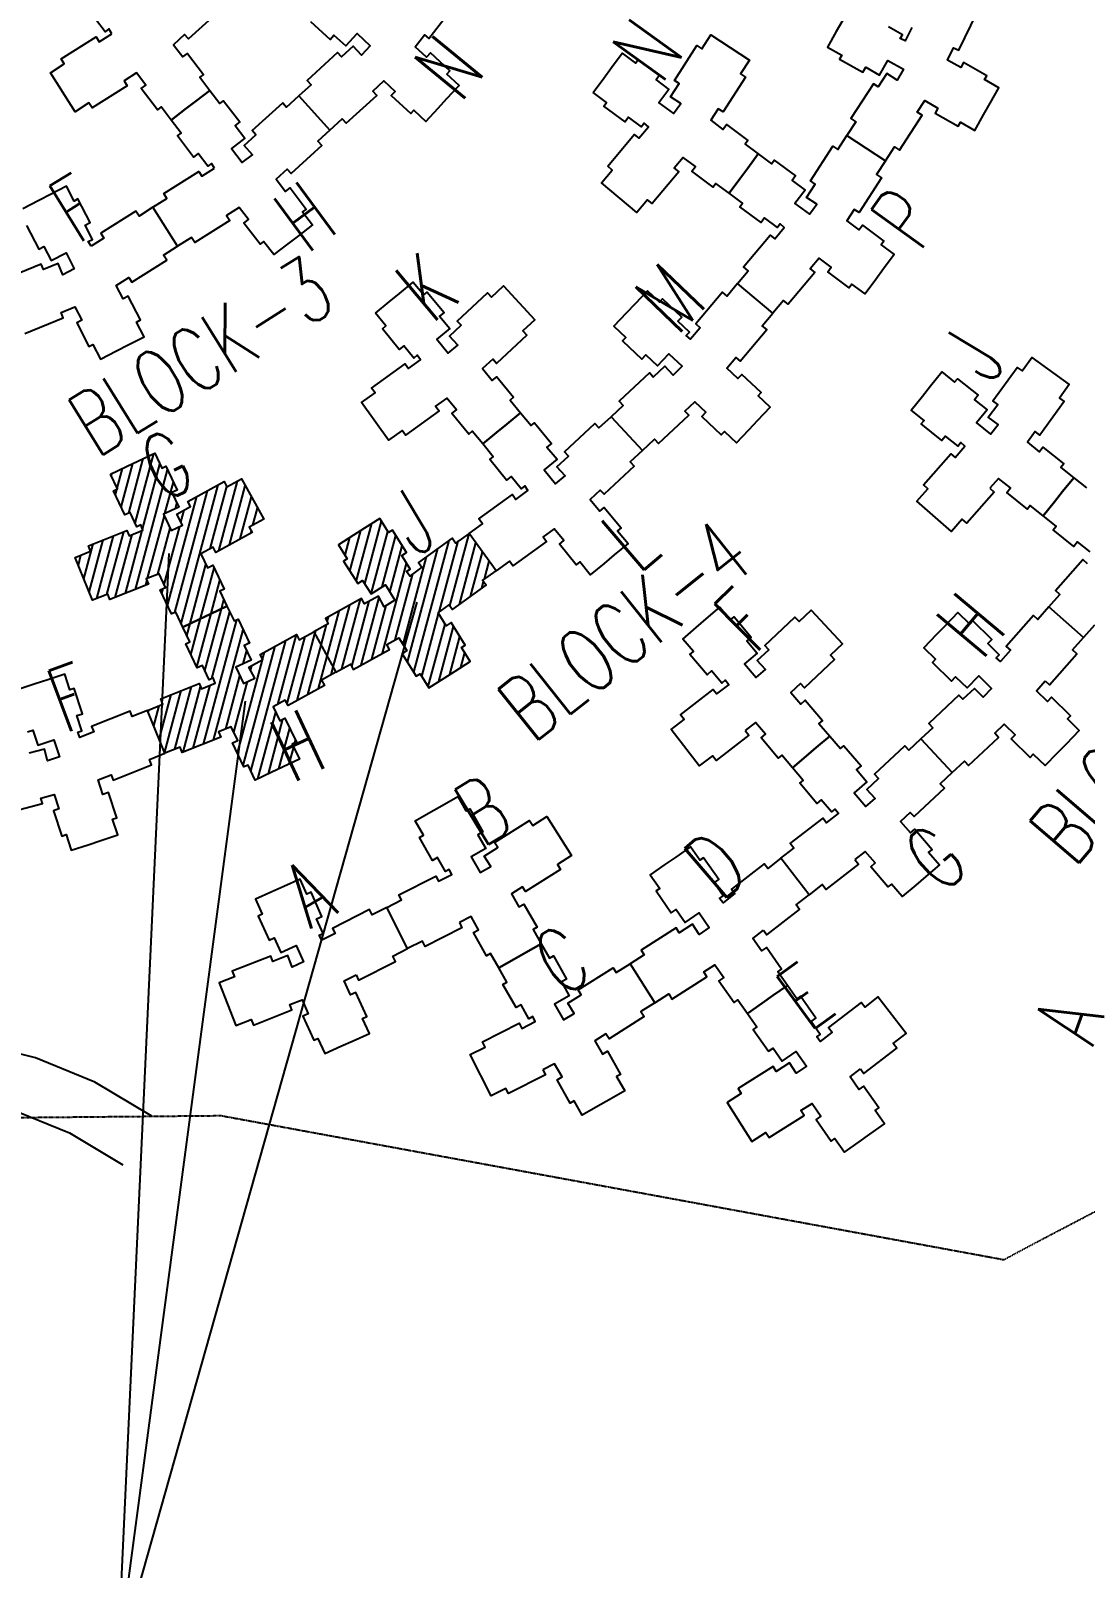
# Model space of a CAD drawing. Extents: x 473024 to 774629, y -1213442 to -1126596.
# Drawn here: x 598709 to 600830, y -1143119 to -1140028 of the extents above; entities that cross this region are included whole.
import ezdxf

# ---------------------------------------------------------------- set-up
doc = ezdxf.new("R2010")
doc.units = 0
doc.header["$LTSCALE"] = 100
doc.header["$MEASUREMENT"] = 0
doc.linetypes.add('TIT-REAL-ARCH-XFR-A1-TIT_PLAN$0$TIT-REAL-ARCH-INT-A1-INSERT R1$0$DASHDOT', pattern=[1, 0.5, -0.25, 0, -0.25])
doc.layers.get('0').update_dxf_attribs({"linetype": 'CONTINUOUS'})
for name, color, linetype in [('C-STRU-COL-HAT', 253, 'CONTINUOUS'), ('S-RCWALL HATCH', 9, 'CONTINUOUS'), ('TIT-REAL-ARCH-XFR-A1-TIT_PLAN$0$TIT-REAL-ARCH-INT-A1-INSERT R1$0$a-key plan', 8, 'CONTINUOUS')]:
    doc.layers.add(name, color=color, linetype=linetype)
doc.styles.add('TIT-REAL-ARCH-XFR-A1-TIT_PLAN$0$TIT-REAL-ARCH-INT-A1-INSERT R1$0$TIT-REAL-ARCH-INT-A1-INSERT$0$ROMANS', font='romans.shx', dxfattribs={"width": 0.7})
pattern_1 = [(75, (59109.906, -1040417.954), (-17.09165874, 4.57969616), [])]

msp = doc.modelspace()

# ---------------------------------------------------------------- hatches: boundary and pattern name
at = {"layer": 'S-RCWALL HATCH'}
h = msp.add_hatch(dxfattribs=at)
h.set_pattern_fill('ANSI31', color=3, scale=141.556697, angle=30, style=0)
h.set_pattern_definition(pattern_1)
h.paths.add_polyline_path([(598869.5, -1140919.4), (598902, -1140904), (598926, -1140892.7), (598958.5, -1140877.3), (598972.7, -1140907.3), (598980.9, -1140903.5), (599003.7, -1140951.8), (598993.2, -1140956.8), (599006.9, -1140985.8), (598976.3, -1141000.2), (598991.7, -1141032.8), (599014.6, -1141022), (599002.7, -1141000.4), (599030.8, -1140985), (599025.2, -1140974.8), (599098.1, -1140934.6), (599103.9, -1140945.1), (599133, -1140929), (599177.7, -1141010.3), (599148.6, -1141026.3), (599154.3, -1141036.7), (599081.4, -1141076.9), (599075.8, -1141066.7), (599051.5, -1141080.1), (599064.6, -1141107.7), (599075.1, -1141102.7), (599098, -1141151), (599089.7, -1141154.9), (599103.9, -1141184.9), (599071.4, -1141200.3), (599047.5, -1141211.6), (599015, -1141227), (599000.8, -1141197), (598992.6, -1141200.8), (598969.7, -1141152.5), (598980.2, -1141147.5), (598967.2, -1141119.9), (598941.5, -1141130.2), (598945.8, -1141141), (598868.5, -1141171.9), (598864, -1141160.8), (598833.2, -1141173.2), (598798.8, -1141087.1), (598829.6, -1141074.7), (598825.2, -1141063.7), (598902.5, -1141032.8), (598906.8, -1141043.6), (598934.8, -1141032.4), (598930.7, -1141021.8), (598922.6, -1141025.6), (598908.9, -1140996.6), (598898.4, -1141001.6), (598875.5, -1140953.3), (598883.7, -1140949.4)])
h = msp.add_hatch(dxfattribs=at)
h.set_pattern_fill('ANSI31', color=3, scale=141.556697, angle=30, style=0)
h.set_pattern_definition(pattern_1)
h.paths.add_polyline_path([(599411.2, -1141008.9), (599380.8, -1141028.1), (599358.4, -1141042.3), (599328, -1141061.5), (599345.8, -1141089.6), (599338.1, -1141094.5), (599366.8, -1141139.6), (599376.6, -1141133.4), (599393.8, -1141160.5), (599422.4, -1141142.4), (599441.7, -1141172.8), (599420.3, -1141186.3), (599408.4, -1141164.8), (599380.3, -1141180.2), (599374.7, -1141170), (599301.8, -1141210.2), (599307.5, -1141220.6), (599278.4, -1141236.6), (599323.1, -1141317.9), (599352.2, -1141301.9), (599358, -1141312.3), (599430.9, -1141272.1), (599425.3, -1141261.9), (599449.6, -1141248.6), (599465.9, -1141274.4), (599456.1, -1141280.6), (599484.7, -1141325.8), (599492.4, -1141320.9), (599510.1, -1141349), (599540.5, -1141329.7), (599562.9, -1141315.5), (599593.3, -1141296.3), (599575.5, -1141268.2), (599583.2, -1141263.4), (599554.6, -1141218.2), (599544.7, -1141224.5), (599528.4, -1141198.7), (599550.8, -1141182.4), (599557.6, -1141191.9), (599625.1, -1141143.1), (599618.1, -1141133.4), (599645, -1141113.9), (599590.7, -1141038.8), (599563.8, -1141058.3), (599556.8, -1141048.6), (599489.3, -1141097.4), (599496.1, -1141106.8), (599471.7, -1141124.5), (599465, -1141115.3), (599472.6, -1141110.6), (599455.4, -1141083.5), (599465.2, -1141077.2), (599436.6, -1141032.1), (599428.9, -1141036.9), (599411.2, -1141008.9)])
h = msp.add_hatch(dxfattribs=at)
h.set_pattern_fill('ANSI31', color=3, scale=141.556697, angle=30, style=0)
h.set_pattern_definition(pattern_1)
h.paths.add_polyline_path([(599015, -1141227), (599047.5, -1141211.6), (599071.4, -1141200.3), (599103.9, -1141184.9), (599118.1, -1141214.9), (599126.3, -1141211.1), (599149.2, -1141259.4), (599138.7, -1141264.4), (599152.4, -1141293.4), (599121.8, -1141307.8), (599137.2, -1141340.4), (599160, -1141329.6), (599148.1, -1141308), (599176.2, -1141292.6), (599170.6, -1141282.4), (599243.6, -1141242.2), (599249.3, -1141252.7), (599278.4, -1141236.6), (599323.1, -1141317.9), (599294, -1141333.9), (599299.8, -1141344.3), (599226.8, -1141384.5), (599221.2, -1141374.3), (599197, -1141387.7), (599210, -1141415.3), (599220.5, -1141410.3), (599243.4, -1141458.6), (599235.2, -1141462.5), (599249.4, -1141492.5), (599216.9, -1141507.9), (599192.9, -1141519.2), (599160.4, -1141534.6), (599146.2, -1141504.6), (599138, -1141508.4), (599115.2, -1141460.1), (599125.7, -1141455.1), (599112.6, -1141427.5), (599086.9, -1141437.8), (599091.2, -1141448.6), (599013.9, -1141479.5), (599009.5, -1141468.4), (598978.6, -1141480.8), (598944.2, -1141394.7), (598975.1, -1141382.3), (598970.7, -1141371.3), (599048, -1141340.4), (599052.3, -1141351.2), (599080.2, -1141340), (599076.1, -1141329.4), (599068, -1141333.2), (599054.3, -1141304.2), (599043.8, -1141309.2), (599021, -1141260.9), (599029.2, -1141257)])

# ---------------------------------------------------------------- linework, layer by layer
at = {"layer": 'C-STRU-COL-HAT', "color": 4}
for p in [(598986.7, -1141079.3, 0), (599485.6, -1141177.2, 0), (599140.7, -1141375.9, 0)]:
    msp.add_line(p, (598884, -1143304.8, 0), dxfattribs=at)
at = {"layer": 'TIT-REAL-ARCH-XFR-A1-TIT_PLAN$0$TIT-REAL-ARCH-INT-A1-INSERT R1$0$a-key plan', "color": 7, "elevation": 0}
for points in [[(599088, -1139988.5), (599026.5, -1140044.6), (599018.6, -1140036), (598996.4, -1140056.4), (599015, -1140080.7), (599024.2, -1140073.7), (599056.7, -1140116.2), (599049.4, -1140121.7), (599069.6, -1140148.1), (599041, -1140169.9), (599041, -1140169.9), (599019.9, -1140186), (599019.9, -1140186), (598991.4, -1140207.8), (598971.2, -1140181.4), (598964, -1140186.9), (598931.6, -1140144.4), (598940.8, -1140137.3), (598922.2, -1140113), (598896.8, -1140129.1), (598903, -1140138.9), (598832.6, -1140183.4), (598826.2, -1140173.3), (598798.2, -1140191.1), (598748.6, -1140112.7), (598776.7, -1140095), (598770.3, -1140084.9), (598840.7, -1140040.4), (598846.9, -1140050.2), (598872.4, -1140034.1)], [(598872.4, -1140034.1), (598866.3, -1140024.5), (598859, -1140030.1), (598839.5, -1140004.7)], [(599271.9, -1140009.4), (599311.2, -1140045.6), (599319.1, -1140037), (599342.7, -1140058.7), (599365.7, -1140033.8), (599392.2, -1140058.2), (599374.6, -1140077.2), (599358, -1140059), (599334.3, -1140080.6), (599326.4, -1140072), (599264.9, -1140128.1), (599273, -1140136.9), (599248.4, -1140159.3), (599310.9, -1140227.8), (599335.5, -1140205.4), (599343.5, -1140214.2), (599405, -1140158.1), (599397.2, -1140149.5), (599419.4, -1140129.2), (599442, -1140150), (599434.1, -1140158.5), (599473.5, -1140194.7), (599479.6, -1140188), (599504.1, -1140210.5), (599528.4, -1140184), (599528.4, -1140184), (599546.3, -1140164.5), (599546.3, -1140164.5), (599570.7, -1140138.1), (599546.2, -1140115.6), (599552.4, -1140108.9), (599513, -1140072.7), (599505.1, -1140081.3), (599482.6, -1140060.5), (599500.9, -1140036.7), (599510.1, -1140043.8), (599560.9, -1139977.8)], [(600342.4, -1140006.8), (600329.4, -1140029.9), (600329.4, -1140029.9), (600311.7, -1140061.2), (600340.6, -1140077.5), (600336.2, -1140085.4), (600382.7, -1140111.7), (600388.5, -1140101.6), (600416.4, -1140117.3), (600433, -1140087.8), (600464.4, -1140105.6), (600452, -1140127.6), (600431.3, -1140114.2), (600413.9, -1140141.1), (600404.1, -1140134.7), (600358.8, -1140204.6), (600368.8, -1140211.1), (600350.7, -1140239), (600428.5, -1140289.4), (600446.6, -1140261.6), (600456.6, -1140268), (600501.9, -1140198.2), (600492.2, -1140191.8), (600507.2, -1140168.6), (600533.8, -1140183.6), (600528.1, -1140193.8), (600574.7, -1140220), (600579.1, -1140212.1), (600608, -1140228.4), (600625.7, -1140197.1), (600625.7, -1140197.1), (600638.7, -1140174.1), (600638.7, -1140174.1), (600656.4, -1140142.7), (600627.5, -1140126.4), (600632, -1140118.5), (600585.4, -1140092.2), (600579.7, -1140102.4), (600553.1, -1140087.4), (600565.2, -1140062.4), (600575.7, -1140067.5), (600612, -1139992.6)], [(600481.3, -1140021.7), (600468.1, -1140048.7), (600457.9, -1140043.9), (600462.3, -1140036.1), (600434.3, -1140020.3)], [(599078.8, -1140304.6), (599072.8, -1140295), (599065.4, -1140300.6), (599046, -1140275.1), (599036.7, -1140282.2), (599004.3, -1140239.7), (599011.5, -1140234.2), (598991.4, -1140207.8), (598991.4, -1140207.8), (599019.9, -1140186), (599019.9, -1140186), (599041, -1140169.9), (599041, -1140169.9), (599069.6, -1140148.1), (599089.7, -1140174.5), (599097, -1140169), (599129.4, -1140211.5), (599120.1, -1140218.5), (599139.6, -1140244), (599112.7, -1140264.6), (599134.6, -1140293.2), (599155.2, -1140277.5), (599138.5, -1140259.2), (599162.2, -1140237.6), (599154.3, -1140229), (599215.9, -1140172.9), (599223.9, -1140181.7), (599248.4, -1140159.3), (599310.9, -1140227.8), (599286.4, -1140250.2), (599294.4, -1140259), (599232.9, -1140315.1), (599225.1, -1140306.5), (599202.8, -1140326.8), (599221.4, -1140351.2), (599230.7, -1140344.2), (599263.1, -1140386.6), (599255.9, -1140392.2), (599276, -1140418.6), (599247.4, -1140440.4), (599247.4, -1140440.4), (599226.4, -1140456.4), (599226.4, -1140456.4), (599197.8, -1140478.3), (599177.6, -1140451.9), (599170.4, -1140457.4), (599138, -1140414.9), (599147.2, -1140407.8), (599128.6, -1140383.4), (599103.2, -1140399.5), (599109.4, -1140409.4), (599039.1, -1140453.9), (599032.7, -1140443.8), (599004.6, -1140461.6), (598955, -1140383.2), (598983.1, -1140365.5), (598976.7, -1140355.4), (599047.1, -1140310.9), (599053.3, -1140320.7), (599078.8, -1140304.6)], [(598830.9, -1140461.4), (598824.9, -1140451.9), (598833.1, -1140447.6), (598818.4, -1140419.1), (598828.7, -1140413.8), (598804.2, -1140366.3), (598796.2, -1140370.5), (598780.9, -1140340.9), (598780.9, -1140340.9), (598749, -1140357.4), (598749, -1140357.4), (598725.4, -1140369.6), (598725.4, -1140369.6), (598693.5, -1140386.1)], [(598697.5, -1140636.7), (598774.5, -1140605.2), (598770.1, -1140594.4), (598798, -1140583), (598812, -1140610.2), (598801.7, -1140615.6), (598826.2, -1140663.1), (598834.3, -1140658.9), (598849.5, -1140688.4), (598881.5, -1140671.9), (598881.5, -1140671.9), (598905, -1140659.8), (598905, -1140659.8), (598937, -1140643.3), (598921.7, -1140613.8), (598929.8, -1140609.6), (598905.3, -1140562.1), (598895, -1140567.5), (598880.9, -1140540.2), (598906.3, -1140524.1), (598912.6, -1140533.9), (598982.9, -1140489.4), (598976.5, -1140479.3), (599004.6, -1140461.6), (598955, -1140383.2), (598927, -1140401), (598920.6, -1140390.9), (598850.2, -1140435.4), (598856.5, -1140445.3), (598830.9, -1140461.4)], [(598700.6, -1140419.8), (598725.2, -1140467.3), (598735.5, -1140461.9), (598750.2, -1140490.4), (598780.3, -1140474.9), (598796.8, -1140506.9), (598773.8, -1140518.8), (598764.4, -1140495.9), (598734.7, -1140508.1), (598730.3, -1140497.3), (598653.3, -1140528.9)], [(600638.2, -1140948.1), (600647, -1140955.8), (600591.9, -1141018.2), (600582.9, -1141010.3), (600561, -1141035.2), (600491.4, -1140973.9), (600513.4, -1140949), (600504.5, -1140941.1), (600559.5, -1140878.7), (600568.3, -1140886.4), (600588.2, -1140863.7), (600579.7, -1140856.2), (600574.3, -1140863.1), (600549.2, -1140843), (600541.9, -1140852.1), (600500.2, -1140818.7), (600505.9, -1140811.6), (600480, -1140790.8), (600480, -1140790.8), (600502.5, -1140762.7), (600502.5, -1140762.7), (600519, -1140742.1), (600519, -1140742.1), (600541.5, -1140714), (600567.4, -1140734.8), (600573.1, -1140727.7), (600614.8, -1140761.1), (600607.6, -1140770.2), (600632.6, -1140790.3), (600611.4, -1140816.7), (600639.5, -1140839.2), (600655.1, -1140819.8), (600635.2, -1140805.3), (600654, -1140779.3), (600644.6, -1140772.5), (600693.5, -1140705.1), (600703.2, -1140712.1), (600722.7, -1140685.3), (600797.7, -1140739.7), (600778.2, -1140766.6), (600787.9, -1140773.6), (600738.9, -1140841), (600729.5, -1140834.2), (600714, -1140855.5), (600737.8, -1140874.6), (600745.1, -1140865.5), (600786.8, -1140898.9), (600781.1, -1140906), (600807.1, -1140926.8), (600784.6, -1140954.8), (600784.6, -1140954.8), (600768, -1140975.5), (600768, -1140975.5), (600745.5, -1141003.6), (600719.6, -1140982.8), (600713.9, -1140989.9), (600672.2, -1140956.5), (600679.5, -1140947.4), (600655.7, -1140928.3), (600638.2, -1140948.1)], [(600839.8, -1141075.8), (600814.8, -1141055.8), (600807.5, -1141064.8), (600765.8, -1141031.4), (600771.4, -1141024.3), (600745.5, -1141003.6), (600745.5, -1141003.6), (600768, -1140975.5), (600768, -1140975.5), (600784.6, -1140954.8), (600784.6, -1140954.8), (600807.1, -1140926.8), (600833, -1140947.5)], [(600848.5, -1141223.1), (600826.5, -1141248), (600757, -1141186.6), (600778.9, -1141161.7), (600770, -1141153.9), (600825.1, -1141091.4), (600833.8, -1141099.1)], [(600146.2, -1141435.3), (600153.4, -1141444.5), (600087.5, -1141495.5), (600080.2, -1141486.1), (600053.9, -1141506.4), (599997.2, -1141433), (600023.5, -1141412.7), (600016.2, -1141403.3), (600082, -1141352.3), (600089.2, -1141361.5), (600113, -1141343.1), (600106.1, -1141334.1), (600099.4, -1141339.8), (600078.6, -1141315.4), (600069.8, -1141322.9), (600035.1, -1141282.2), (600042, -1141276.3), (600020.5, -1141251.1), (600020.5, -1141251.1), (600047.8, -1141227.7), (600047.8, -1141227.7), (600068, -1141210.6), (600068, -1141210.6), (600095.4, -1141187.2), (600116.9, -1141212.5), (600123.8, -1141206.6), (600158.5, -1141247.3), (600149.6, -1141254.9), (600170.4, -1141279.3), (600144.7, -1141301.3), (600168, -1141328.7), (600187, -1141312.5), (600170.1, -1141294.5), (600193.5, -1141272.6), (600185.6, -1141264.1), (600246.3, -1141207.1), (600254.5, -1141215.8), (600278.7, -1141193.1), (600342.1, -1141260.8), (600317.9, -1141283.5), (600326.1, -1141292.2), (600265.3, -1141349.1), (600257.4, -1141340.7), (600238.1, -1141358.7), (600257.9, -1141381.9), (600266.8, -1141374.4), (600301.4, -1141415), (600294.5, -1141420.9), (600316.1, -1141446.2), (600288.7, -1141469.5), (600288.7, -1141469.5), (600268.5, -1141486.7), (600268.5, -1141486.7), (600241.2, -1141510), (600219.6, -1141484.8), (600212.7, -1141490.7), (600178, -1141450), (600186.9, -1141442.4), (600167.1, -1141419.2), (600146.2, -1141435.3)], [(600749.6, -1141335.5), (600758.4, -1141343.2), (600813.5, -1141280.8), (600804.5, -1141272.9), (600826.5, -1141248), (600757, -1141186.6), (600735, -1141211.6), (600726, -1141203.7), (600671, -1141266.1), (600679.7, -1141273.8), (600659.7, -1141296.4), (600651.2, -1141288.9), (600657.3, -1141282.7), (600634.3, -1141260.3), (600642.4, -1141252), (600604, -1141214.7), (600597.7, -1141221.3), (600573.9, -1141198.1), (600573.9, -1141198.1), (600548.8, -1141223.9), (600548.8, -1141223.9), (600530.4, -1141243), (600530.4, -1141243), (600505.3, -1141268.8), (600529.2, -1141291.9), (600522.9, -1141298.4), (600561.2, -1141335.6), (600569.3, -1141327.3), (600592.4, -1141349.6), (600615.9, -1141325.3), (600641.8, -1141350.4), (600624.5, -1141368.3), (600607.6, -1141350.3), (600584.2, -1141372.2), (600576.2, -1141363.7), (600515.5, -1141420.7), (600523.6, -1141429.4), (600499.4, -1141452.1), (600562.8, -1141519.8), (600587.1, -1141497), (600595.2, -1141505.7), (600656, -1141448.8), (600648, -1141440.3), (600667.2, -1141422.3), (600689.1, -1141443.5), (600681, -1141451.9), (600719.4, -1141489.1), (600725.7, -1141482.6), (600749.6, -1141505.7), (600774.6, -1141479.9), (600774.6, -1141479.9), (600793, -1141460.9), (600793, -1141460.9), (600818.1, -1141435.1), (600794.2, -1141411.9), (600800.6, -1141405.4), (600762.2, -1141368.2), (600754.1, -1141376.5), (600732.2, -1141355.3), (600749.6, -1141335.5)], [(598651.9, -1141603.2), (598732.5, -1141582.1), (598729.5, -1141570.8), (598756.3, -1141563.8), (598765.8, -1141592.8), (598754.8, -1141596.4), (598771.5, -1141647.2), (598780.2, -1141644.3), (598790.6, -1141675.9), (598824.7, -1141664.6), (598824.7, -1141664.6), (598849.9, -1141656.3), (598849.9, -1141656.3), (598884, -1141645), (598873.6, -1141613.5), (598882.2, -1141610.7), (598865.5, -1141559.9), (598854.4, -1141563.5), (598844.9, -1141534.5), (598870.6, -1141524.3), (598874.9, -1141535.1), (598952.2, -1141504.2), (598947.8, -1141493.1), (598978.6, -1141480.8), (598944.2, -1141394.7), (598913.4, -1141407), (598909, -1141395.9), (598831.7, -1141426.8), (598836, -1141437.6), (598808, -1141448.8), (598803.7, -1141438.3), (598812.2, -1141435.5), (598802.2, -1141405), (598813.2, -1141401.4), (598796.5, -1141350.6), (598787.8, -1141353.5), (598777.4, -1141321.9), (598777.4, -1141321.9), (598743.3, -1141333.2), (598743.3, -1141333.2), (598718.1, -1141341.5), (598718.1, -1141341.5), (598684, -1141352.7)], [(598702.5, -1141437.9), (598713.6, -1141434.2), (598723.6, -1141464.7), (598755.8, -1141454.1), (598767.1, -1141488.3), (598743.1, -1141496.3), (598736.8, -1141472.4), (598705.8, -1141480.6)], [(600366.9, -1141694.3), (600374.1, -1141703.5), (600308.2, -1141754.5), (600300.9, -1141745), (600274.6, -1141765.4), (600217.9, -1141692), (600244.2, -1141671.7), (600236.9, -1141662.3), (600302.7, -1141611.3), (600309.9, -1141620.5), (600333.7, -1141602), (600326.8, -1141593.1), (600320.1, -1141598.8), (600299.3, -1141574.4), (600290.5, -1141581.9), (600255.8, -1141541.2), (600262.7, -1141535.3), (600241.2, -1141510), (600241.2, -1141510), (600268.5, -1141486.7), (600268.5, -1141486.7), (600288.7, -1141469.5), (600288.7, -1141469.5), (600316.1, -1141446.2), (600337.6, -1141471.5), (600344.5, -1141465.6), (600379.2, -1141506.3), (600370.3, -1141513.8), (600391.1, -1141538.3), (600365.4, -1141560.2), (600388.7, -1141587.7), (600407.7, -1141571.5), (600390.8, -1141553.5), (600414.2, -1141531.6), (600406.3, -1141523.1), (600467, -1141466.1), (600475.2, -1141474.8), (600499.4, -1141452.1), (600562.8, -1141519.8), (600538.6, -1141542.5), (600546.8, -1141551.2), (600486, -1141608.1), (600478.1, -1141599.6), (600458.8, -1141617.7), (600478.6, -1141640.9), (600487.5, -1141633.3), (600522.1, -1141674), (600515.2, -1141679.9), (600536.8, -1141705.2), (600509.4, -1141728.5), (600509.4, -1141728.5), (600489.2, -1141745.7), (600489.2, -1141745.7), (600461.9, -1141769), (600440.3, -1141743.7), (600433.4, -1141749.6), (600398.7, -1141708.9), (600407.6, -1141701.4), (600387.8, -1141678.2), (600366.9, -1141694.3)], [(599571.3, -1141821.2), (599576.5, -1141831.6), (599502.3, -1141869.2), (599496.9, -1141858.6), (599467.2, -1141873.6), (599425.3, -1141790.9), (599455, -1141775.8), (599449.6, -1141765.2), (599523.9, -1141727.6), (599529.1, -1141738), (599556.1, -1141724.3), (599550.9, -1141714.2), (599543.3, -1141718.5), (599527.5, -1141690.6), (599517.4, -1141696.4), (599491, -1141649.9), (599498.9, -1141645.4), (599482.5, -1141616.5), (599482.5, -1141616.5), (599513.7, -1141598.8), (599513.7, -1141598.8), (599536.8, -1141585.7), (599536.8, -1141585.7), (599568, -1141568), (599584.4, -1141596.8), (599592.3, -1141592.4), (599618.7, -1141638.8), (599608.6, -1141644.6), (599624.4, -1141672.5), (599595, -1141689.2), (599612.8, -1141720.6), (599634.5, -1141708.3), (599621.3, -1141687.4), (599648.4, -1141670.3), (599642.2, -1141660.4), (599712.6, -1141615.9), (599718.9, -1141626), (599747, -1141608.3), (599796.5, -1141686.7), (599768.5, -1141704.4), (599774.8, -1141714.5), (599704.5, -1141759), (599698.2, -1141749.1), (599675.9, -1141763.2), (599691, -1141789.8), (599701.1, -1141784), (599727.5, -1141830.5), (599719.6, -1141835), (599736, -1141863.9), (599704.7, -1141881.6), (599704.7, -1141881.6), (599681.7, -1141894.7), (599681.7, -1141894.7), (599650.4, -1141912.4), (599634, -1141883.6), (599626.1, -1141888), (599599.7, -1141841.5), (599609.9, -1141835.8), (599594.8, -1141809.3), (599571.3, -1141821.2)], [(600182.7, -1141836.8), (600189.8, -1141846), (600255.7, -1141795.1), (600248.4, -1141785.7), (600274.6, -1141765.4), (600217.9, -1141692), (600191.6, -1141712.3), (600184.3, -1141702.9), (600118.5, -1141753.8), (600125.6, -1141763), (600101.7, -1141781.5), (600094.8, -1141772.6), (600102, -1141767.5), (600083.6, -1141741.2), (600093.1, -1141734.6), (600062.4, -1141690.8), (600055, -1141696), (600035.9, -1141668.8), (600035.9, -1141668.8), (600006.5, -1141689.4), (600006.5, -1141689.4), (599984.8, -1141704.6), (599984.8, -1141704.6), (599955.3, -1141725.2), (599974.4, -1141752.5), (599966.9, -1141757.7), (599997.6, -1141801.4), (600007.2, -1141794.8), (600025.6, -1141821), (600053.3, -1141801.6), (600074, -1141831.1), (600053.6, -1141845.4), (600040.4, -1141824.6), (600013.3, -1141841.7), (600007.1, -1141831.9), (599936.7, -1141876.4), (599943, -1141886.4), (599915, -1141904.2), (599964.5, -1141982.6), (599992.6, -1141964.8), (599998.9, -1141974.9), (600069.3, -1141930.4), (600063.1, -1141920.6), (600085.4, -1141906.5), (600102.9, -1141931.5), (600093.4, -1141938.2), (600124, -1141981.9), (600131.5, -1141976.7), (600150.5, -1142003.9), (600180, -1141983.3), (600180, -1141983.3), (600201.7, -1141968.1), (600201.7, -1141968.1), (600231.1, -1141947.5), (600212.1, -1141920.3), (600219.5, -1141915.1), (600188.9, -1141871.3), (600179.3, -1141878), (600161.8, -1141853), (600182.7, -1141836.8)], [(599363.5, -1141926.5), (599368.7, -1141936.8), (599443, -1141899.2), (599437.6, -1141888.6), (599467.2, -1141873.6), (599425.3, -1141790.9), (599395.7, -1141805.9), (599390.3, -1141795.2), (599316.1, -1141832.9), (599321.3, -1141843.2), (599294.4, -1141856.9), (599289.3, -1141846.8), (599297.3, -1141843.2), (599284.1, -1141813.9), (599294.8, -1141809.1), (599272.9, -1141760.4), (599264.6, -1141764.1), (599251, -1141733.8), (599251, -1141733.8), (599218.2, -1141748.5), (599218.2, -1141748.5), (599194, -1141759.3), (599194, -1141759.3), (599161.2, -1141774), (599174.8, -1141804.3), (599166.5, -1141808.1), (599188.4, -1141856.8), (599199, -1141852.1), (599212.1, -1141881.3), (599243, -1141867.5), (599257.8, -1141900.4), (599235, -1141910.6), (599226, -1141887.6), (599196.2, -1141899.3), (599191.9, -1141888.5), (599114.4, -1141918.9), (599118.8, -1141930), (599087.9, -1141942.2), (599121.7, -1142028.5), (599152.7, -1142016.4), (599157, -1142027.4), (599234.5, -1141997), (599230.3, -1141986.2), (599254.8, -1141976.5), (599267.3, -1142004.4), (599256.7, -1142009.1), (599278.5, -1142057.9), (599286.8, -1142054.2), (599300.4, -1142084.5), (599333.2, -1142069.8), (599333.2, -1142069.8), (599357.4, -1142059), (599357.4, -1142059), (599390.2, -1142044.3), (599376.6, -1142013.9), (599384.9, -1142010.2), (599363, -1141961.5), (599352.4, -1141966.2), (599339.9, -1141938.4), (599363.5, -1141926.5)], [(599739.2, -1142117.1), (599744.5, -1142127.5), (599670.2, -1142165.1), (599664.8, -1142154.5), (599635.2, -1142169.5), (599593.3, -1142086.8), (599622.9, -1142071.8), (599617.5, -1142061.1), (599691.8, -1142023.5), (599697.1, -1142033.9), (599724, -1142020.2), (599718.9, -1142010.1), (599711.3, -1142014.5), (599695.4, -1141986.6), (599685.3, -1141992.3), (599658.9, -1141945.8), (599666.8, -1141941.3), (599650.4, -1141912.4), (599650.4, -1141912.4), (599681.7, -1141894.7), (599681.7, -1141894.7), (599704.7, -1141881.6), (599704.7, -1141881.6), (599736, -1141863.9), (599752.4, -1141892.8), (599760.3, -1141888.3), (599786.7, -1141934.8), (599776.6, -1141940.5), (599792.4, -1141968.4), (599762.9, -1141985.1), (599780.7, -1142016.5), (599802.4, -1142004.2), (599789.2, -1141983.3), (599816.4, -1141966.2), (599810.1, -1141956.3), (599880.5, -1141911.9), (599886.9, -1141921.9), (599915, -1141904.2), (599964.5, -1141982.6), (599936.4, -1142000.3), (599942.8, -1142010.4), (599872.4, -1142054.9), (599866.2, -1142045), (599843.9, -1142059.1), (599859, -1142085.7), (599869.1, -1142079.9), (599895.5, -1142126.4), (599887.6, -1142130.9), (599904, -1142159.8), (599872.7, -1142177.5), (599872.7, -1142177.5), (599849.7, -1142190.6), (599849.7, -1142190.6), (599818.4, -1142208.4), (599802, -1142179.5), (599794.1, -1142184), (599767.7, -1142137.5), (599777.8, -1142131.7), (599762.8, -1142105.2), (599739.2, -1142117.1)], [(600377.9, -1142115.5), (600385, -1142124.7), (600450.9, -1142073.8), (600443.6, -1142064.4), (600469.8, -1142044), (600413.1, -1141970.7), (600386.8, -1141991), (600379.5, -1141981.6), (600313.7, -1142032.5), (600320.8, -1142041.7), (600296.9, -1142060.2), (600290, -1142051.2), (600297.2, -1142046.2), (600278.8, -1142019.9), (600288.3, -1142013.3), (600257.6, -1141969.5), (600250.2, -1141974.7), (600231.1, -1141947.5), (600231.1, -1141947.5), (600201.7, -1141968.1), (600201.7, -1141968.1), (600180, -1141983.3), (600180, -1141983.3), (600150.5, -1142003.9), (600169.6, -1142031.1), (600162.2, -1142036.4), (600192.8, -1142080.1), (600202.4, -1142073.5), (600220.8, -1142099.7), (600248.5, -1142080.3), (600269.2, -1142109.8), (600248.8, -1142124.1), (600235.6, -1142103.3), (600208.5, -1142120.4), (600202.3, -1142110.6), (600131.9, -1142155.1), (600138.2, -1142165.1), (600110.2, -1142182.9), (600159.7, -1142261.3), (600187.8, -1142243.5), (600194.2, -1142253.6), (600264.5, -1142209.1), (600258.3, -1142199.3), (600280.6, -1142185.2), (600298.1, -1142210.2), (600288.6, -1142216.9), (600319.2, -1142260.6), (600326.7, -1142255.4), (600345.7, -1142282.6), (600375.2, -1142262), (600375.2, -1142262), (600396.9, -1142246.8), (600396.9, -1142246.8), (600426.3, -1142226.2), (600407.3, -1142199), (600414.7, -1142193.8), (600384.1, -1142150), (600374.5, -1142156.7), (600357, -1142131.7), (600377.9, -1142115.5)]]:
    msp.add_lwpolyline(points, dxfattribs=at)
for points in [[(599840.5, -1140152.6), (599861.8, -1140123.7), (599861.8, -1140123.7), (599877.6, -1140102.4), (599877.6, -1140102.4), (599899, -1140073.5), (599925.7, -1140093.3), (599931.1, -1140085.9), (599974.1, -1140117.7), (599967.1, -1140127.1), (599992.9, -1140146.2), (599972.8, -1140173.4), (600001.8, -1140194.8), (600016.8, -1140174.5), (599996.1, -1140161.1), (600013.6, -1140134.2), (600003.8, -1140127.9), (600049.1, -1140058), (600059.1, -1140064.5), (600077.2, -1140036.6), (600155, -1140087.1), (600136.9, -1140114.9), (600146.9, -1140121.4), (600101.6, -1140191.3), (600091.9, -1140185), (600076.8, -1140208.2), (600101.3, -1140226.4), (600108.3, -1140217), (600151.2, -1140248.8), (600145.8, -1140256.1), (600172.5, -1140275.8), (600151.2, -1140304.7), (600151.2, -1140304.7), (600135.4, -1140326), (600135.4, -1140326), (600114, -1140355), (600087.3, -1140335.2), (600081.9, -1140342.5), (600038.9, -1140310.7), (600045.9, -1140301.4), (600021.3, -1140283.2), (600003.5, -1140304.4), (600012.4, -1140311.9), (599958.9, -1140375.7), (599949.7, -1140368), (599928.4, -1140393.4), (599857.4, -1140333.8), (599878.7, -1140308.4), (599869.6, -1140300.7), (599923.1, -1140236.9), (599932, -1140244.4), (599951.4, -1140221.4), (599942.8, -1140214), (599937.4, -1140221.2), (599911.7, -1140202.1), (599904.7, -1140211.5), (599861.8, -1140179.7), (599867.2, -1140172.4), (599840.5, -1140152.6)], [(600114, -1140355), (600135.4, -1140326), (600135.4, -1140326), (600151.2, -1140304.7), (600151.2, -1140304.7), (600172.5, -1140275.8), (600199.2, -1140295.6), (600204.6, -1140288.3), (600247.6, -1140320.1), (600240.7, -1140329.4), (600266.5, -1140348.5), (600246.3, -1140375.7), (600275.3, -1140397.2), (600290.4, -1140376.9), (600269.7, -1140363.4), (600287.1, -1140336.5), (600277.4, -1140330.2), (600322.7, -1140260.3), (600332.7, -1140266.8), (600350.7, -1140239), (600428.5, -1140289.4), (600410.5, -1140317.3), (600420.5, -1140323.8), (600375.2, -1140393.6), (600365.4, -1140387.3), (600350.3, -1140410.5), (600374.9, -1140428.7), (600381.8, -1140419.3), (600424.8, -1140451.1), (600419.4, -1140458.4), (600446.1, -1140478.2), (600424.7, -1140507.1), (600424.7, -1140507.1), (600409, -1140528.4), (600409, -1140528.4), (600387.6, -1140557.3), (600360.9, -1140537.5), (600355.5, -1140544.8), (600312.5, -1140513.1), (600319.4, -1140503.7), (600294.9, -1140485.5), (600277.1, -1140506.8), (600286, -1140514.2), (600232.4, -1140578), (600223.3, -1140570.3), (600201.9, -1140595.8), (600130.9, -1140536.2), (600152.3, -1140510.7), (600143.1, -1140503.1), (600196.7, -1140439.3), (600205.6, -1140446.8), (600224.9, -1140423.7), (600216.3, -1140416.3), (600211, -1140423.5), (600185.2, -1140404.4), (600178.3, -1140413.8), (600135.3, -1140382), (600140.7, -1140374.7), (600114, -1140355)], [(599402.4, -1140596), (599430.2, -1140573.2), (599430.2, -1140573.2), (599450.7, -1140556.4), (599450.7, -1140556.4), (599478.4, -1140533.6), (599499.5, -1140559.2), (599506.5, -1140553.5), (599540.5, -1140594.8), (599531.5, -1140602.2), (599551.8, -1140626.9), (599525.7, -1140648.4), (599548.6, -1140676.3), (599568.1, -1140660.3), (599551.3, -1140642.2), (599574.8, -1140620.4), (599566.9, -1140611.8), (599627.8, -1140555.1), (599636, -1140563.8), (599660.3, -1140541.2), (599723.4, -1140609.1), (599699.1, -1140631.7), (599707.2, -1140640.5), (599646.3, -1140697.2), (599638.3, -1140688.7), (599618.1, -1140707.5), (599637.5, -1140731.1), (599646.4, -1140723.7), (599680.4, -1140765), (599673.4, -1140770.8), (599694.5, -1140796.5), (599666.7, -1140819.3), (599666.7, -1140819.3), (599646.2, -1140836.1), (599646.2, -1140836.1), (599618.4, -1140858.9), (599597.3, -1140833.3), (599590.3, -1140839), (599556.4, -1140797.7), (599565.4, -1140790.3), (599546, -1140766.8), (599523.5, -1140783), (599530.4, -1140792.4), (599462.9, -1140841.2), (599455.9, -1140831.6), (599429, -1140851), (599374.7, -1140775.9), (599401.6, -1140756.4), (599394.6, -1140746.8), (599462, -1140698), (599468.9, -1140707.4), (599493.2, -1140689.8), (599486.7, -1140680.5), (599479.8, -1140686.2), (599459.4, -1140661.4), (599450.4, -1140668.8), (599416.5, -1140627.5), (599423.5, -1140621.7), (599402.4, -1140596)], [(599949.5, -1140550.9), (599924.8, -1140576.9), (599924.8, -1140576.9), (599906.5, -1140596.1), (599906.5, -1140596.1), (599881.7, -1140622.2), (599905.8, -1140645.1), (599899.6, -1140651.7), (599938.3, -1140688.5), (599946.3, -1140680.1), (599969.6, -1140702.2), (599992.9, -1140677.6), (600019.1, -1140702.4), (600001.6, -1140720.8), (599984.8, -1140702.7), (599961.4, -1140724.6), (599953.4, -1140716), (599892.5, -1140772.8), (599900.6, -1140781.5), (599876.3, -1140804.1), (599939.4, -1140872), (599963.8, -1140849.4), (599971.9, -1140858.1), (600032.8, -1140801.4), (600024.9, -1140792.9), (600045.2, -1140774), (600067.3, -1140795), (600059.3, -1140803.5), (600098.1, -1140840.3), (600104.3, -1140833.7), (600128.4, -1140856.6), (600153.2, -1140830.5), (600153.2, -1140830.5), (600171.4, -1140811.3), (600171.4, -1140811.3), (600196.2, -1140785.3), (600172.1, -1140762.4), (600178.4, -1140755.8), (600139.6, -1140719), (600131.6, -1140727.4), (600109.5, -1140706.4), (600127.3, -1140685.2), (600136.2, -1140692.7), (600189.7, -1140628.9), (600180.6, -1140621.2), (600201.9, -1140595.8), (600130.9, -1140536.2), (600109.6, -1140561.6), (600100.4, -1140553.9), (600046.9, -1140617.7), (600055.8, -1140625.2), (600036.5, -1140648.2), (600027.7, -1140641), (600033.9, -1140634.5), (600010.6, -1140612.4), (600018.6, -1140604), (599979.9, -1140567.2), (599973.6, -1140573.8), (599949.5, -1140550.9)], [(599618.4, -1140858.9), (599646.2, -1140836.1), (599646.2, -1140836.1), (599666.7, -1140819.3), (599666.7, -1140819.3), (599694.5, -1140796.5), (599715.5, -1140822.1), (599722.6, -1140816.4), (599756.5, -1140857.7), (599747.5, -1140865.1), (599767.9, -1140889.8), (599741.7, -1140911.3), (599764.6, -1140939.2), (599784.1, -1140923.1), (599767.3, -1140905.1), (599790.8, -1140883.2), (599782.9, -1140874.7), (599843.8, -1140818), (599852, -1140826.7), (599876.3, -1140804.1), (599939.4, -1140872), (599915.1, -1140894.6), (599923.2, -1140903.4), (599862.3, -1140960.1), (599854.4, -1140951.6), (599834.1, -1140970.4), (599853.5, -1140994), (599862.5, -1140986.6), (599896.4, -1141027.9), (599889.4, -1141033.7), (599910.5, -1141059.4), (599882.7, -1141082.2), (599882.7, -1141082.2), (599862.2, -1141099), (599862.2, -1141099), (599834.4, -1141121.8), (599813.4, -1141096.2), (599806.3, -1141101.9), (599772.4, -1141060.6), (599781.4, -1141053.2), (599762, -1141029.6), (599739.6, -1141045.9), (599746.4, -1141055.3), (599678.9, -1141104.1), (599671.9, -1141094.5), (599645, -1141113.9), (599590.7, -1141038.8), (599617.6, -1141019.3), (599610.6, -1141009.7), (599678.1, -1140960.9), (599684.9, -1140970.3), (599709.3, -1140952.7), (599702.7, -1140943.4), (599695.8, -1140949.1), (599675.4, -1140924.3), (599666.4, -1140931.7), (599632.5, -1140890.4), (599639.5, -1140884.6), (599618.4, -1140858.9)], [(598869.5, -1140919.4), (598902, -1140904), (598902, -1140904), (598926, -1140892.7), (598926, -1140892.7), (598958.5, -1140877.3), (598972.7, -1140907.3), (598980.9, -1140903.5), (599003.7, -1140951.8), (598993.2, -1140956.8), (599006.9, -1140985.8), (598976.3, -1141000.2), (598991.7, -1141032.8), (599014.6, -1141022), (599002.7, -1141000.4), (599030.8, -1140985), (599025.2, -1140974.8), (599098.1, -1140934.6), (599103.9, -1140945.1), (599133, -1140929), (599177.7, -1141010.3), (599148.6, -1141026.3), (599154.3, -1141036.7), (599081.4, -1141076.9), (599075.8, -1141066.7), (599051.5, -1141080.1), (599064.6, -1141107.7), (599075.1, -1141102.7), (599098, -1141151), (599089.7, -1141154.9), (599103.9, -1141184.9), (599071.4, -1141200.3), (599071.4, -1141200.3), (599047.5, -1141211.6), (599047.5, -1141211.6), (599015, -1141227), (599000.8, -1141197), (598992.6, -1141200.8), (598969.7, -1141152.5), (598980.2, -1141147.5), (598967.2, -1141119.9), (598941.5, -1141130.2), (598945.8, -1141141), (598868.5, -1141171.9), (598864, -1141160.8), (598833.2, -1141173.2), (598798.8, -1141087.1), (598829.6, -1141074.7), (598825.2, -1141063.7), (598902.5, -1141032.8), (598906.8, -1141043.6), (598934.8, -1141032.4), (598930.7, -1141021.8), (598922.6, -1141025.6), (598908.9, -1140996.6), (598898.4, -1141001.6), (598875.5, -1140953.3), (598883.7, -1140949.4), (598869.5, -1140919.4)], [(599411.2, -1141008.9), (599380.8, -1141028.1), (599380.8, -1141028.1), (599358.4, -1141042.3), (599358.4, -1141042.3), (599328, -1141061.5), (599345.8, -1141089.6), (599338.1, -1141094.5), (599366.8, -1141139.6), (599376.6, -1141133.4), (599393.8, -1141160.5), (599422.4, -1141142.4), (599441.7, -1141172.8), (599420.3, -1141186.3), (599408.4, -1141164.8), (599380.3, -1141180.2), (599374.7, -1141170), (599301.8, -1141210.2), (599307.5, -1141220.6), (599278.4, -1141236.6), (599323.1, -1141317.9), (599352.2, -1141301.9), (599358, -1141312.3), (599430.9, -1141272.1), (599425.3, -1141261.9), (599449.6, -1141248.6), (599465.9, -1141274.4), (599456.1, -1141280.6), (599484.7, -1141325.8), (599492.4, -1141320.9), (599510.1, -1141349), (599540.5, -1141329.7), (599540.5, -1141329.7), (599562.9, -1141315.5), (599562.9, -1141315.5), (599593.3, -1141296.3), (599575.5, -1141268.2), (599583.2, -1141263.4), (599554.6, -1141218.2), (599544.7, -1141224.5), (599528.4, -1141198.7), (599550.8, -1141182.4), (599557.6, -1141191.9), (599625.1, -1141143.1), (599618.1, -1141133.4), (599645, -1141113.9), (599590.7, -1141038.8), (599563.8, -1141058.3), (599556.8, -1141048.6), (599489.3, -1141097.4), (599496.1, -1141106.8), (599471.7, -1141124.5), (599465, -1141115.3), (599472.6, -1141110.6), (599455.4, -1141083.5), (599465.2, -1141077.2), (599436.6, -1141032.1), (599428.9, -1141036.9), (599411.2, -1141008.9)], [(599015, -1141227), (599047.5, -1141211.6), (599047.5, -1141211.6), (599071.4, -1141200.3), (599071.4, -1141200.3), (599103.9, -1141184.9), (599118.1, -1141214.9), (599126.3, -1141211.1), (599149.2, -1141259.4), (599138.7, -1141264.4), (599152.4, -1141293.4), (599121.8, -1141307.8), (599137.2, -1141340.4), (599160, -1141329.6), (599148.1, -1141308), (599176.2, -1141292.6), (599170.6, -1141282.4), (599243.6, -1141242.2), (599249.3, -1141252.7), (599278.4, -1141236.6), (599323.1, -1141317.9), (599294, -1141333.9), (599299.8, -1141344.3), (599226.8, -1141384.5), (599221.2, -1141374.3), (599197, -1141387.7), (599210, -1141415.3), (599220.5, -1141410.3), (599243.4, -1141458.6), (599235.2, -1141462.5), (599249.4, -1141492.5), (599216.9, -1141507.9), (599216.9, -1141507.9), (599192.9, -1141519.2), (599192.9, -1141519.2), (599160.4, -1141534.6), (599146.2, -1141504.6), (599138, -1141508.4), (599115.2, -1141460.1), (599125.7, -1141455.1), (599112.6, -1141427.5), (599086.9, -1141437.8), (599091.2, -1141448.6), (599013.9, -1141479.5), (599009.5, -1141468.4), (598978.6, -1141480.8), (598944.2, -1141394.7), (598975.1, -1141382.3), (598970.7, -1141371.3), (599048, -1141340.4), (599052.3, -1141351.2), (599080.2, -1141340), (599076.1, -1141329.4), (599068, -1141333.2), (599054.3, -1141304.2), (599043.8, -1141309.2), (599021, -1141260.9), (599029.2, -1141257), (599015, -1141227)]]:
    msp.add_lwpolyline(points, close=True, dxfattribs=at)
at = {"layer": 'TIT-REAL-ARCH-XFR-A1-TIT_PLAN$0$TIT-REAL-ARCH-INT-A1-INSERT R1$0$a-key plan', "linetype": 'TIT-REAL-ARCH-XFR-A1-TIT_PLAN$0$TIT-REAL-ARCH-INT-A1-INSERT R1$0$DASHDOT', "ltscale": 0.001, "elevation": 0}
msp.add_lwpolyline([(596699.6, -1141728.1), (597405.8, -1142103.7), (597444.4, -1142113.6), (597620.2, -1142111.2), (597791.9, -1142098.6), (597884.5, -1142093.9), (598088, -1142080.3), (598310.2, -1142063.2), (598515.4, -1142050.5), (598511.9, -1142070.3), (598529.1, -1142069.1), (598503.2, -1142162.3), (598574.5, -1142175.5), (598665, -1142197.2), (598669.5, -1142213.3), (599091.9, -1142209.3), (600666.5, -1142498.9), (600736.2, -1142461.7), (600880.5, -1142386.2)], dxfattribs=at)
at = {"layer": 'TIT-REAL-ARCH-XFR-A1-TIT_PLAN$0$TIT-REAL-ARCH-INT-A1-INSERT R1$0$a-key plan', "elevation": 0}
for points in [[(596691.5, -1141748.1), (597434.6, -1142224.4), (597900.6, -1142232.1), (598472.7, -1142159.7), (598560.5, -1142171.1), (598683.2, -1142201.8), (598787, -1142244.1), (598894.6, -1142308.3)], [(598952.9, -1142210.6), (598837.9, -1142142), (598718.6, -1142093.4), (598581.6, -1142059.1), (598515.4, -1142050.5)], [(598952.9, -1142210.6), (598837.9, -1142142), (598718.6, -1142093.4), (598581.6, -1142059.1), (598515.4, -1142050.5)]]:
    msp.add_lwpolyline(points, dxfattribs=at)

# ---------------------------------------------------------------- texts
at = {"color": 6, "style": 'TIT-REAL-ARCH-XFR-A1-TIT_PLAN$0$TIT-REAL-ARCH-INT-A1-INSERT R1$0$TIT-REAL-ARCH-INT-A1-INSERT$0$ROMANS', "width": 0.7}
for s, height, rotation, p in [(' N', 129.68, 54.2959, (599940.7, -1140189.5, 0)), ('  N', 129.68, 50.6191, (599493.8, -1140272.1, 0)), ('  F', 129.68, 31.8734, (598697.1, -1140524.4, 0)), ('  H', 129.68, 36.384, (599163.9, -1140552.9, 0)), ('P', 129.7, 54.2959, (600496.3, -1140476, 0)), ('BLOCK-3', 129.68, 31.8683, (598841.5, -1140888.8, 0)), ('  K', 129.68, 39.8681, (599420, -1140699.4, 0)), (' M', 129.68, 46.1413, (599965.7, -1140689.1, 0)), ('J', 129.7, 58.9421, (600642.7, -1140741.8, 0)), ('  G', 129.68, 25.2303, (598860.1, -1141030.7, 0)), ('J', 129.7, 30.9354, (599481.8, -1141087.9, 0)), ('BLOCK-4', 129.68, 38.4649, (599718.7, -1141462.9, 0)), ('  L', 129.68, 40.6945, (599836.9, -1141203.4, 0)), ('  F', 129.68, 44.6882, (600076.8, -1141371.4, 0)), ('  H', 129.68, 49.8929, (600541, -1141392.3, 0)), ('BLOCK-5', 129.68, 49.3684, (600807.9, -1141712.9, 0)), ('  F', 129.68, 20.4646, (598659.6, -1141485.5, 0)), ('  H', 129.68, 25.2303, (599121.7, -1141595.3, 0)), ('  B', 129.68, 31.3549, (599510.4, -1141737.2, 0)), ('  G', 129.68, 41.493, (600447.4, -1141849.4, 0)), ('  D', 129.68, 40.3771, (600002.3, -1141861.5, 0)), ('  A', 129.68, 30.4844, (599163.3, -1141898.6, 0)), ('  C', 129.68, 31.1793, (599668.7, -1142037.9, 0)), ('  E', 129.68, 35.978, (600173.3, -1142116.8, 0)), ('  A', 129.68, 70, (600802.9, -1142189.7, 0))]:
    msp.add_text(s, height=height, rotation=rotation, dxfattribs=at).set_placement(p)

doc.saveas('drawing.dxf')
